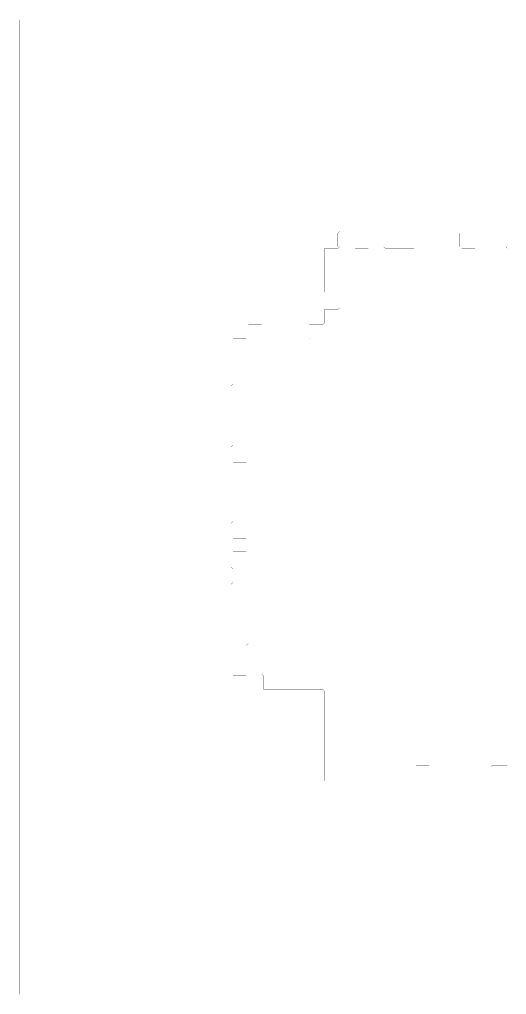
# Model space of a CAD drawing. Header units: metres. Extents: x 0 to 4990, y -4990 to 0.
# Drawn here: x 0 to 2495, y -4990 to 0 of the extents above; entities that cross this region are included whole.
import ezdxf

# ---------------------------------------------------------------- set-up
doc = ezdxf.new("R2010")
doc.units = ezdxf.units.M
doc.layers.add('conductor', color=1, linetype='Continuous')
doc.layers.add('substrate', color=5, linetype='Continuous')

msp = doc.modelspace()

# ---------------------------------------------------------------- linework, layer by layer
at = {"layer": 'conductor', "const_width": 0.5}
msp.add_lwpolyline([(2500, -1171.875), (2490.234375, -1162.109375), (2490.234375, -1152.34375), (2490.234375, -1142.578125), (2490.234375, -1132.8125), (2490.234375, -1123.046875), (2490.234375, -1113.28125), (2490.234375, -1103.515625), (2490.234375, -1093.75), (2480.46875, -1093.75), (2470.703125, -1093.75), (2460.9375, -1093.75), (2451.171875, -1093.75), (2441.40625, -1093.75), (2431.640625, -1093.75), (2421.875, -1093.75), (2412.109375, -1093.75), (2402.34375, -1093.75), (2392.578125, -1093.75), (2382.8125, -1093.75), (2373.046875, -1093.75), (2363.28125, -1093.75), (2353.515625, -1093.75), (2343.75, -1093.75), (2343.75, -1103.515625), (2343.75, -1113.28125), (2343.75, -1123.046875), (2343.75, -1132.8125), (2343.75, -1142.578125), (2343.75, -1152.34375), (2343.75, -1162.109375), (2333.984375, -1171.875), (2324.21875, -1171.875), (2314.453125, -1171.875), (2304.6875, -1171.875), (2294.921875, -1171.875), (2285.15625, -1171.875), (2275.390625, -1171.875), (2265.625, -1171.875), (2255.859375, -1162.109375), (2255.859375, -1152.34375), (2255.859375, -1142.578125), (2255.859375, -1132.8125), (2255.859375, -1123.046875), (2255.859375, -1113.28125), (2255.859375, -1103.515625), (2255.859375, -1093.75), (2246.09375, -1093.75), (2236.328125, -1093.75), (2226.5625, -1093.75), (2216.796875, -1093.75), (2207.03125, -1093.75), (2197.265625, -1093.75), (2187.5, -1093.75), (2177.734375, -1093.75), (2167.96875, -1093.75), (2158.203125, -1093.75), (2148.4375, -1093.75), (2138.671875, -1093.75), (2128.90625, -1093.75), (2119.140625, -1093.75), (2109.375, -1093.75), (2099.609375, -1093.75), (2089.84375, -1093.75), (2080.078125, -1093.75), (2070.3125, -1093.75), (2060.546875, -1093.75), (2050.78125, -1093.75), (2041.015625, -1093.75), (2031.25, -1093.75), (2031.25, -1103.515625), (2031.25, -1113.28125), (2031.25, -1123.046875), (2031.25, -1132.8125), (2031.25, -1142.578125), (2031.25, -1152.34375), (2031.25, -1162.109375), (2021.484375, -1171.875), (2011.71875, -1171.875), (2001.953125, -1171.875), (1992.1875, -1171.875), (1982.421875, -1171.875), (1972.65625, -1171.875), (1962.890625, -1171.875), (1953.125, -1171.875), (1943.359375, -1171.875), (1933.59375, -1171.875), (1923.828125, -1171.875), (1914.0625, -1171.875), (1904.296875, -1171.875), (1894.53125, -1171.875), (1884.765625, -1171.875), (1875, -1171.875), (1865.234375, -1162.109375), (1865.234375, -1152.34375), (1865.234375, -1142.578125), (1865.234375, -1132.8125), (1865.234375, -1123.046875), (1865.234375, -1113.28125), (1865.234375, -1103.515625), (1865.234375, -1093.75), (1855.46875, -1093.75), (1845.703125, -1093.75), (1835.9375, -1093.75), (1826.171875, -1093.75), (1816.40625, -1093.75), (1806.640625, -1093.75), (1796.875, -1093.75), (1796.875, -1103.515625), (1796.875, -1113.28125), (1796.875, -1123.046875), (1796.875, -1132.8125), (1796.875, -1142.578125), (1796.875, -1152.34375), (1796.875, -1162.109375), (1787.109375, -1171.875), (1777.34375, -1171.875), (1767.578125, -1171.875), (1757.8125, -1171.875), (1748.046875, -1171.875), (1738.28125, -1171.875), (1728.515625, -1171.875), (1718.75, -1171.875), (1708.984375, -1162.109375), (1708.984375, -1152.34375), (1708.984375, -1142.578125), (1708.984375, -1132.8125), (1708.984375, -1123.046875), (1708.984375, -1113.28125), (1708.984375, -1103.515625), (1708.984375, -1093.75), (1699.21875, -1093.75), (1689.453125, -1093.75), (1679.6875, -1093.75), (1669.921875, -1093.75), (1660.15625, -1093.75), (1650.390625, -1093.75), (1640.625, -1093.75), (1640.625, -1103.515625), (1640.625, -1113.28125), (1640.625, -1123.046875), (1640.625, -1132.8125), (1640.625, -1142.578125), (1640.625, -1152.34375), (1640.625, -1162.109375), (1630.859375, -1171.875), (1621.09375, -1171.875), (1611.328125, -1171.875), (1601.5625, -1171.875), (1591.796875, -1171.875), (1582.03125, -1171.875), (1572.265625, -1171.875), (1562.5, -1171.875), (1562.5, -1181.640625), (1562.5, -1191.40625), (1562.5, -1201.171875), (1562.5, -1210.9375), (1562.5, -1220.703125), (1562.5, -1230.46875), (1562.5, -1240.234375), (1562.5, -1250), (1562.5, -1259.765625), (1562.5, -1269.53125), (1562.5, -1279.296875), (1562.5, -1289.0625), (1562.5, -1298.828125), (1562.5, -1308.59375), (1562.5, -1318.359375), (1562.5, -1328.125), (1562.5, -1337.890625), (1562.5, -1347.65625), (1562.5, -1357.421875), (1562.5, -1367.1875), (1562.5, -1376.953125), (1562.5, -1386.71875), (1562.5, -1396.484375), (1572.265625, -1396.484375), (1582.03125, -1396.484375), (1591.796875, -1396.484375), (1601.5625, -1396.484375), (1611.328125, -1396.484375), (1621.09375, -1396.484375), (1630.859375, -1396.484375), (1640.625, -1406.25), (1640.625, -1416.015625), (1640.625, -1425.78125), (1640.625, -1435.546875), (1640.625, -1445.3125), (1640.625, -1455.078125), (1640.625, -1464.84375), (1640.625, -1474.609375), (1630.859375, -1484.375), (1621.09375, -1484.375), (1611.328125, -1484.375), (1601.5625, -1484.375), (1591.796875, -1484.375), (1582.03125, -1484.375), (1572.265625, -1484.375), (1562.5, -1484.375), (1562.5, -1494.140625), (1562.5, -1503.90625), (1562.5, -1513.671875), (1562.5, -1523.4375), (1562.5, -1533.203125), (1562.5, -1542.96875), (1562.5, -1552.734375), (1552.734375, -1562.5), (1542.96875, -1562.5), (1533.203125, -1562.5), (1523.4375, -1562.5), (1513.671875, -1562.5), (1503.90625, -1562.5), (1494.140625, -1562.5), (1484.375, -1562.5), (1484.375, -1572.265625), (1484.375, -1582.03125), (1484.375, -1591.796875), (1484.375, -1601.5625), (1484.375, -1611.328125), (1484.375, -1621.09375), (1484.375, -1630.859375), (1474.609375, -1640.625), (1464.84375, -1640.625), (1455.078125, -1640.625), (1445.3125, -1640.625), (1435.546875, -1640.625), (1425.78125, -1640.625), (1416.015625, -1640.625), (1406.25, -1640.625), (1396.484375, -1640.625), (1386.71875, -1640.625), (1376.953125, -1640.625), (1367.1875, -1640.625), (1357.421875, -1640.625), (1347.65625, -1640.625), (1337.890625, -1640.625), (1328.125, -1640.625), (1318.359375, -1640.625), (1308.59375, -1640.625), (1298.828125, -1640.625), (1289.0625, -1640.625), (1279.296875, -1640.625), (1269.53125, -1640.625), (1259.765625, -1640.625), (1250, -1640.625), (1240.234375, -1630.859375), (1240.234375, -1621.09375), (1240.234375, -1611.328125), (1240.234375, -1601.5625), (1240.234375, -1591.796875), (1240.234375, -1582.03125), (1240.234375, -1572.265625), (1240.234375, -1562.5), (1230.46875, -1562.5), (1220.703125, -1562.5), (1210.9375, -1562.5), (1201.171875, -1562.5), (1191.40625, -1562.5), (1181.640625, -1562.5), (1171.875, -1562.5), (1171.875, -1572.265625), (1171.875, -1582.03125), (1171.875, -1591.796875), (1171.875, -1601.5625), (1171.875, -1611.328125), (1171.875, -1621.09375), (1171.875, -1630.859375), (1162.109375, -1640.625), (1152.34375, -1640.625), (1142.578125, -1640.625), (1132.8125, -1640.625), (1123.046875, -1640.625), (1113.28125, -1640.625), (1103.515625, -1640.625), (1093.75, -1640.625), (1093.75, -1650.390625), (1093.75, -1660.15625), (1093.75, -1669.921875), (1093.75, -1679.6875), (1093.75, -1689.453125), (1093.75, -1699.21875), (1093.75, -1708.984375), (1103.515625, -1708.984375), (1113.28125, -1708.984375), (1123.046875, -1708.984375), (1132.8125, -1708.984375), (1142.578125, -1708.984375), (1152.34375, -1708.984375), (1162.109375, -1708.984375), (1171.875, -1718.75), (1171.875, -1728.515625), (1171.875, -1738.28125), (1171.875, -1748.046875), (1171.875, -1757.8125), (1171.875, -1767.578125), (1171.875, -1777.34375), (1171.875, -1787.109375), (1171.875, -1796.875), (1171.875, -1806.640625), (1171.875, -1816.40625), (1171.875, -1826.171875), (1171.875, -1835.9375), (1171.875, -1845.703125), (1171.875, -1855.46875), (1171.875, -1865.234375), (1171.875, -1875), (1171.875, -1884.765625), (1171.875, -1894.53125), (1171.875, -1904.296875), (1171.875, -1914.0625), (1171.875, -1923.828125), (1171.875, -1933.59375), (1171.875, -1943.359375), (1171.875, -1953.125), (1171.875, -1962.890625), (1171.875, -1972.65625), (1171.875, -1982.421875), (1171.875, -1992.1875), (1171.875, -2001.953125), (1171.875, -2011.71875), (1171.875, -2021.484375), (1171.875, -2031.25), (1171.875, -2041.015625), (1171.875, -2050.78125), (1171.875, -2060.546875), (1171.875, -2070.3125), (1171.875, -2080.078125), (1171.875, -2089.84375), (1171.875, -2099.609375), (1171.875, -2109.375), (1171.875, -2119.140625), (1171.875, -2128.90625), (1171.875, -2138.671875), (1171.875, -2148.4375), (1171.875, -2158.203125), (1171.875, -2167.96875), (1171.875, -2177.734375), (1171.875, -2187.5), (1171.875, -2197.265625), (1171.875, -2207.03125), (1171.875, -2216.796875), (1171.875, -2226.5625), (1171.875, -2236.328125), (1171.875, -2246.09375), (1171.875, -2255.859375), (1171.875, -2265.625), (1171.875, -2275.390625), (1171.875, -2285.15625), (1171.875, -2294.921875), (1171.875, -2304.6875), (1171.875, -2314.453125), (1171.875, -2324.21875), (1171.875, -2333.984375), (1171.875, -2343.75), (1171.875, -2353.515625), (1171.875, -2363.28125), (1171.875, -2373.046875), (1171.875, -2382.8125), (1171.875, -2392.578125), (1171.875, -2402.34375), (1171.875, -2412.109375), (1171.875, -2421.875), (1171.875, -2431.640625), (1171.875, -2441.40625), (1171.875, -2451.171875), (1171.875, -2460.9375), (1171.875, -2470.703125), (1171.875, -2480.46875), (1171.875, -2490.234375), (1171.875, -2500), (1171.875, -2509.765625), (1171.875, -2519.53125), (1171.875, -2529.296875), (1171.875, -2539.0625), (1171.875, -2548.828125), (1171.875, -2558.59375), (1171.875, -2568.359375), (1171.875, -2578.125), (1171.875, -2587.890625), (1171.875, -2597.65625), (1171.875, -2607.421875), (1171.875, -2617.1875), (1171.875, -2626.953125), (1171.875, -2636.71875), (1171.875, -2646.484375), (1171.875, -2656.25), (1171.875, -2666.015625), (1171.875, -2675.78125), (1171.875, -2685.546875), (1171.875, -2695.3125), (1171.875, -2705.078125), (1171.875, -2714.84375), (1171.875, -2724.609375), (1162.109375, -2734.375), (1152.34375, -2734.375), (1142.578125, -2734.375), (1132.8125, -2734.375), (1123.046875, -2734.375), (1113.28125, -2734.375), (1103.515625, -2734.375), (1093.75, -2734.375), (1093.75, -2744.140625), (1093.75, -2753.90625), (1093.75, -2763.671875), (1093.75, -2773.4375), (1093.75, -2783.203125), (1093.75, -2792.96875), (1093.75, -2802.734375), (1103.515625, -2802.734375), (1113.28125, -2802.734375), (1123.046875, -2802.734375), (1132.8125, -2802.734375), (1142.578125, -2802.734375), (1152.34375, -2802.734375), (1162.109375, -2802.734375), (1171.875, -2812.5), (1171.875, -2822.265625), (1171.875, -2832.03125), (1171.875, -2841.796875), (1171.875, -2851.5625), (1171.875, -2861.328125), (1171.875, -2871.09375), (1171.875, -2880.859375), (1171.875, -2890.625), (1171.875, -2900.390625), (1171.875, -2910.15625), (1171.875, -2919.921875), (1171.875, -2929.6875), (1171.875, -2939.453125), (1171.875, -2949.21875), (1171.875, -2958.984375), (1171.875, -2968.75), (1171.875, -2978.515625), (1171.875, -2988.28125), (1171.875, -2998.046875), (1171.875, -3007.8125), (1171.875, -3017.578125), (1171.875, -3027.34375), (1171.875, -3037.109375), (1171.875, -3046.875), (1171.875, -3056.640625), (1171.875, -3066.40625), (1171.875, -3076.171875), (1171.875, -3085.9375), (1171.875, -3095.703125), (1171.875, -3105.46875), (1171.875, -3115.234375), (1171.875, -3125), (1171.875, -3134.765625), (1171.875, -3144.53125), (1171.875, -3154.296875), (1171.875, -3164.0625), (1171.875, -3173.828125), (1171.875, -3183.59375), (1171.875, -3193.359375), (1162.109375, -3203.125), (1152.34375, -3203.125), (1142.578125, -3203.125), (1132.8125, -3203.125), (1123.046875, -3203.125), (1113.28125, -3203.125), (1103.515625, -3203.125), (1093.75, -3203.125), (1093.75, -3212.890625), (1093.75, -3222.65625), (1093.75, -3232.421875), (1093.75, -3242.1875), (1093.75, -3251.953125), (1093.75, -3261.71875), (1093.75, -3271.484375), (1093.75, -3281.25), (1093.75, -3291.015625), (1093.75, -3300.78125), (1093.75, -3310.546875), (1093.75, -3320.3125), (1093.75, -3330.078125), (1093.75, -3339.84375), (1093.75, -3349.609375), (1103.515625, -3349.609375), (1113.28125, -3349.609375), (1123.046875, -3349.609375), (1132.8125, -3349.609375), (1142.578125, -3349.609375), (1152.34375, -3349.609375), (1162.109375, -3349.609375), (1171.875, -3349.609375), (1181.640625, -3349.609375), (1191.40625, -3349.609375), (1201.171875, -3349.609375), (1210.9375, -3349.609375), (1220.703125, -3349.609375), (1230.46875, -3349.609375), (1240.234375, -3349.609375), (1250, -3359.375), (1250, -3369.140625), (1250, -3378.90625), (1250, -3388.671875), (1250, -3398.4375), (1250, -3408.203125), (1250, -3417.96875), (1250, -3427.734375), (1259.765625, -3427.734375), (1269.53125, -3427.734375), (1279.296875, -3427.734375), (1289.0625, -3427.734375), (1298.828125, -3427.734375), (1308.59375, -3427.734375), (1318.359375, -3427.734375), (1328.125, -3427.734375), (1337.890625, -3427.734375), (1347.65625, -3427.734375), (1357.421875, -3427.734375), (1367.1875, -3427.734375), (1376.953125, -3427.734375), (1386.71875, -3427.734375), (1396.484375, -3427.734375), (1406.25, -3427.734375), (1416.015625, -3427.734375), (1425.78125, -3427.734375), (1435.546875, -3427.734375), (1445.3125, -3427.734375), (1455.078125, -3427.734375), (1464.84375, -3427.734375), (1474.609375, -3427.734375), (1484.375, -3427.734375), (1494.140625, -3427.734375), (1503.90625, -3427.734375), (1513.671875, -3427.734375), (1523.4375, -3427.734375), (1533.203125, -3427.734375), (1542.96875, -3427.734375), (1552.734375, -3427.734375), (1562.5, -3437.5), (1562.5, -3447.265625), (1562.5, -3457.03125), (1562.5, -3466.796875), (1562.5, -3476.5625), (1562.5, -3486.328125), (1562.5, -3496.09375), (1562.5, -3505.859375), (1562.5, -3515.625), (1562.5, -3525.390625), (1562.5, -3535.15625), (1562.5, -3544.921875), (1562.5, -3554.6875), (1562.5, -3564.453125), (1562.5, -3574.21875), (1562.5, -3583.984375), (1562.5, -3593.75), (1562.5, -3603.515625), (1562.5, -3613.28125), (1562.5, -3623.046875), (1562.5, -3632.8125), (1562.5, -3642.578125), (1562.5, -3652.34375), (1562.5, -3662.109375), (1562.5, -3671.875), (1562.5, -3681.640625), (1562.5, -3691.40625), (1562.5, -3701.171875), (1562.5, -3710.9375), (1562.5, -3720.703125), (1562.5, -3730.46875), (1562.5, -3740.234375), (1562.5, -3750), (1562.5, -3759.765625), (1562.5, -3769.53125), (1562.5, -3779.296875), (1562.5, -3789.0625), (1562.5, -3798.828125), (1562.5, -3808.59375), (1562.5, -3818.359375), (1562.5, -3828.125), (1562.5, -3837.890625), (1562.5, -3847.65625), (1562.5, -3857.421875), (1562.5, -3867.1875), (1562.5, -3876.953125), (1562.5, -3886.71875), (1562.5, -3896.484375), (1572.265625, -3896.484375), (1582.03125, -3896.484375), (1591.796875, -3896.484375), (1601.5625, -3896.484375), (1611.328125, -3896.484375), (1621.09375, -3896.484375), (1630.859375, -3896.484375), (1640.625, -3896.484375), (1650.390625, -3896.484375), (1660.15625, -3896.484375), (1669.921875, -3896.484375), (1679.6875, -3896.484375), (1689.453125, -3896.484375), (1699.21875, -3896.484375), (1708.984375, -3896.484375), (1718.75, -3896.484375), (1728.515625, -3896.484375), (1738.28125, -3896.484375), (1748.046875, -3896.484375), (1757.8125, -3896.484375), (1767.578125, -3896.484375), (1777.34375, -3896.484375), (1787.109375, -3896.484375), (1796.875, -3896.484375), (1806.640625, -3896.484375), (1816.40625, -3896.484375), (1826.171875, -3896.484375), (1835.9375, -3896.484375), (1845.703125, -3896.484375), (1855.46875, -3896.484375), (1865.234375, -3896.484375), (1875, -3896.484375), (1884.765625, -3896.484375), (1894.53125, -3896.484375), (1904.296875, -3896.484375), (1914.0625, -3896.484375), (1923.828125, -3896.484375), (1933.59375, -3896.484375), (1943.359375, -3896.484375), (1953.125, -3896.484375), (1962.890625, -3896.484375), (1972.65625, -3896.484375), (1982.421875, -3896.484375), (1992.1875, -3896.484375), (2001.953125, -3896.484375), (2011.71875, -3896.484375), (2021.484375, -3896.484375), (2021.484375, -3886.71875), (2021.484375, -3876.953125), (2021.484375, -3867.1875), (2021.484375, -3857.421875), (2021.484375, -3847.65625), (2021.484375, -3837.890625), (2021.484375, -3828.125), (2031.25, -3818.359375), (2041.015625, -3818.359375), (2050.78125, -3818.359375), (2060.546875, -3818.359375), (2070.3125, -3818.359375), (2080.078125, -3818.359375), (2089.84375, -3818.359375), (2099.609375, -3818.359375), (2109.375, -3828.125), (2109.375, -3837.890625), (2109.375, -3847.65625), (2109.375, -3857.421875), (2109.375, -3867.1875), (2109.375, -3876.953125), (2109.375, -3886.71875), (2109.375, -3896.484375), (2119.140625, -3896.484375), (2128.90625, -3896.484375), (2138.671875, -3896.484375), (2148.4375, -3896.484375), (2158.203125, -3896.484375), (2167.96875, -3896.484375), (2177.734375, -3896.484375), (2187.5, -3896.484375), (2197.265625, -3896.484375), (2207.03125, -3896.484375), (2216.796875, -3896.484375), (2226.5625, -3896.484375), (2236.328125, -3896.484375), (2246.09375, -3896.484375), (2255.859375, -3896.484375), (2265.625, -3896.484375), (2275.390625, -3896.484375), (2285.15625, -3896.484375), (2294.921875, -3896.484375), (2304.6875, -3896.484375), (2314.453125, -3896.484375), (2324.21875, -3896.484375), (2333.984375, -3896.484375), (2343.75, -3896.484375), (2353.515625, -3896.484375), (2363.28125, -3896.484375), (2373.046875, -3896.484375), (2382.8125, -3896.484375), (2392.578125, -3896.484375), (2402.34375, -3896.484375), (2412.109375, -3896.484375), (2412.109375, -3886.71875), (2412.109375, -3876.953125), (2412.109375, -3867.1875), (2412.109375, -3857.421875), (2412.109375, -3847.65625), (2412.109375, -3837.890625), (2412.109375, -3828.125), (2421.875, -3818.359375), (2431.640625, -3818.359375), (2441.40625, -3818.359375), (2451.171875, -3818.359375), (2460.9375, -3818.359375), (2470.703125, -3818.359375), (2480.46875, -3818.359375), (2490.234375, -3818.359375), (2500, -3818.359375)], dxfattribs=at)
at = {"layer": 'substrate', "const_width": 0.5}
for points in [[(2500, 0), (2490.234375, 0), (2480.46875, 0), (2470.703125, 0), (2460.9375, 0), (2451.171875, 0), (2441.40625, 0), (2431.640625, 0), (2421.875, 0), (2412.109375, 0), (2402.34375, 0), (2392.578125, 0), (2382.8125, 0), (2373.046875, 0), (2363.28125, 0), (2353.515625, 0), (2343.75, 0), (2333.984375, 0), (2324.21875, 0), (2314.453125, 0), (2304.6875, 0), (2294.921875, 0), (2285.15625, 0), (2275.390625, 0), (2265.625, 0), (2255.859375, 0), (2246.09375, 0), (2236.328125, 0), (2226.5625, 0), (2216.796875, 0), (2207.03125, 0), (2197.265625, 0), (2187.5, 0), (2177.734375, 0), (2167.96875, 0), (2158.203125, 0), (2148.4375, 0), (2138.671875, 0), (2128.90625, 0), (2119.140625, 0), (2109.375, 0), (2099.609375, 0), (2089.84375, 0), (2080.078125, 0), (2070.3125, 0), (2060.546875, 0), (2050.78125, 0), (2041.015625, 0), (2031.25, 0), (2021.484375, 0), (2011.71875, 0), (2001.953125, 0), (1992.1875, 0), (1982.421875, 0), (1972.65625, 0), (1962.890625, 0), (1953.125, 0), (1943.359375, 0), (1933.59375, 0), (1923.828125, 0), (1914.0625, 0), (1904.296875, 0), (1894.53125, 0), (1884.765625, 0), (1875, 0), (1865.234375, 0), (1855.46875, 0), (1845.703125, 0), (1835.9375, 0), (1826.171875, 0), (1816.40625, 0), (1806.640625, 0), (1796.875, 0), (1787.109375, 0), (1777.34375, 0), (1767.578125, 0), (1757.8125, 0), (1748.046875, 0), (1738.28125, 0), (1728.515625, 0), (1718.75, 0), (1708.984375, 0), (1699.21875, 0), (1689.453125, 0), (1679.6875, 0), (1669.921875, 0), (1660.15625, 0), (1650.390625, 0), (1640.625, 0), (1630.859375, 0), (1621.09375, 0), (1611.328125, 0), (1601.5625, 0), (1591.796875, 0), (1582.03125, 0), (1572.265625, 0), (1562.5, 0), (1552.734375, 0), (1542.96875, 0), (1533.203125, 0), (1523.4375, 0), (1513.671875, 0), (1503.90625, 0), (1494.140625, 0), (1484.375, 0), (1474.609375, 0), (1464.84375, 0), (1455.078125, 0), (1445.3125, 0), (1435.546875, 0), (1425.78125, 0), (1416.015625, 0), (1406.25, 0), (1396.484375, 0), (1386.71875, 0), (1376.953125, 0), (1367.1875, 0), (1357.421875, 0), (1347.65625, 0), (1337.890625, 0), (1328.125, 0), (1318.359375, 0), (1308.59375, 0), (1298.828125, 0), (1289.0625, 0), (1279.296875, 0), (1269.53125, 0), (1259.765625, 0), (1250, 0), (1240.234375, 0), (1230.46875, 0), (1220.703125, 0), (1210.9375, 0), (1201.171875, 0), (1191.40625, 0), (1181.640625, 0), (1171.875, 0), (1162.109375, 0), (1152.34375, 0), (1142.578125, 0), (1132.8125, 0), (1123.046875, 0), (1113.28125, 0), (1103.515625, 0), (1093.75, 0), (1083.984375, 0), (1074.21875, 0), (1064.453125, 0), (1054.6875, 0), (1044.921875, 0), (1035.15625, 0), (1025.390625, 0), (1015.625, 0), (1005.859375, 0), (996.09375, 0), (986.328125, 0), (976.5625, 0), (966.796875, 0), (957.03125, 0), (947.265625, 0), (937.5, 0), (927.734375, 0), (917.96875, 0), (908.203125, 0), (898.4375, 0), (888.671875, 0), (878.90625, 0), (869.140625, 0), (859.375, 0), (849.609375, 0), (839.84375, 0), (830.078125, 0), (820.3125, 0), (810.546875, 0), (800.78125, 0), (791.015625, 0), (781.25, 0), (771.484375, 0), (761.71875, 0), (751.953125, 0), (742.1875, 0), (732.421875, 0), (722.65625, 0), (712.890625, 0), (703.125, 0), (693.359375, 0), (683.59375, 0), (673.828125, 0), (664.0625, 0), (654.296875, 0), (644.53125, 0), (634.765625, 0), (625, 0), (615.234375, 0), (605.46875, 0), (595.703125, 0), (585.9375, 0), (576.171875, 0), (566.40625, 0), (556.640625, 0), (546.875, 0), (537.109375, 0), (527.34375, 0), (517.578125, 0), (507.8125, 0), (498.046875, 0), (488.28125, 0), (478.515625, 0), (468.75, 0), (458.984375, 0), (449.21875, 0), (439.453125, 0), (429.6875, 0), (419.921875, 0), (410.15625, 0), (400.390625, 0), (390.625, 0), (380.859375, 0), (371.09375, 0), (361.328125, 0), (351.5625, 0), (341.796875, 0), (332.03125, 0), (322.265625, 0), (312.5, 0), (302.734375, 0), (292.96875, 0), (283.203125, 0), (273.4375, 0), (263.671875, 0), (253.90625, 0), (244.140625, 0), (234.375, 0), (224.609375, 0), (214.84375, 0), (205.078125, 0), (195.3125, 0), (185.546875, 0), (175.78125, 0), (166.015625, 0), (156.25, 0), (146.484375, 0), (136.71875, 0), (126.953125, 0), (117.1875, 0), (107.421875, 0), (97.65625, 0), (87.890625, 0), (78.125, 0), (68.359375, 0), (58.59375, 0), (48.828125, 0), (39.0625, 0), (29.296875, 0), (19.53125, 0), (9.765625, 0), (0, 0), (0, -9.765625), (0, -19.53125), (0, -29.296875), (0, -39.0625), (0, -48.828125), (0, -58.59375), (0, -68.359375), (0, -78.125), (0, -87.890625), (0, -97.65625), (0, -107.421875), (0, -117.1875), (0, -126.953125), (0, -136.71875), (0, -146.484375), (0, -156.25), (0, -166.015625), (0, -175.78125), (0, -185.546875), (0, -195.3125), (0, -205.078125), (0, -214.84375), (0, -224.609375), (0, -234.375), (0, -244.140625), (0, -253.90625), (0, -263.671875), (0, -273.4375), (0, -283.203125), (0, -292.96875), (0, -302.734375), (0, -312.5), (0, -322.265625), (0, -332.03125), (0, -341.796875), (0, -351.5625), (0, -361.328125), (0, -371.09375), (0, -380.859375), (0, -390.625), (0, -400.390625), (0, -410.15625), (0, -419.921875), (0, -429.6875), (0, -439.453125), (0, -449.21875), (0, -458.984375), (0, -468.75), (0, -478.515625), (0, -488.28125), (0, -498.046875), (0, -507.8125), (0, -517.578125), (0, -527.34375), (0, -537.109375), (0, -546.875), (0, -556.640625), (0, -566.40625), (0, -576.171875), (0, -585.9375), (0, -595.703125), (0, -605.46875), (0, -615.234375), (0, -625), (0, -634.765625), (0, -644.53125), (0, -654.296875), (0, -664.0625), (0, -673.828125), (0, -683.59375), (0, -693.359375), (0, -703.125), (0, -712.890625), (0, -722.65625), (0, -732.421875), (0, -742.1875), (0, -751.953125), (0, -761.71875), (0, -771.484375), (0, -781.25), (0, -791.015625), (0, -800.78125), (0, -810.546875), (0, -820.3125), (0, -830.078125), (0, -839.84375), (0, -849.609375), (0, -859.375), (0, -869.140625), (0, -878.90625), (0, -888.671875), (0, -898.4375), (0, -908.203125), (0, -917.96875), (0, -927.734375), (0, -937.5), (0, -947.265625), (0, -957.03125), (0, -966.796875), (0, -976.5625), (0, -986.328125), (0, -996.09375), (0, -1005.859375), (0, -1015.625), (0, -1025.390625), (0, -1035.15625), (0, -1044.921875), (0, -1054.6875), (0, -1064.453125), (0, -1074.21875), (0, -1083.984375), (0, -1093.75), (0, -1103.515625), (0, -1113.28125), (0, -1123.046875), (0, -1132.8125), (0, -1142.578125), (0, -1152.34375), (0, -1162.109375), (0, -1171.875), (0, -1181.640625), (0, -1191.40625), (0, -1201.171875), (0, -1210.9375), (0, -1220.703125), (0, -1230.46875), (0, -1240.234375), (0, -1250), (0, -1259.765625), (0, -1269.53125), (0, -1279.296875), (0, -1289.0625), (0, -1298.828125), (0, -1308.59375), (0, -1318.359375), (0, -1328.125), (0, -1337.890625), (0, -1347.65625), (0, -1357.421875), (0, -1367.1875), (0, -1376.953125), (0, -1386.71875), (0, -1396.484375), (0, -1406.25), (0, -1416.015625), (0, -1425.78125), (0, -1435.546875), (0, -1445.3125), (0, -1455.078125), (0, -1464.84375), (0, -1474.609375), (0, -1484.375), (0, -1494.140625), (0, -1503.90625), (0, -1513.671875), (0, -1523.4375), (0, -1533.203125), (0, -1542.96875), (0, -1552.734375), (0, -1562.5), (0, -1572.265625), (0, -1582.03125), (0, -1591.796875), (0, -1601.5625), (0, -1611.328125), (0, -1621.09375), (0, -1630.859375), (0, -1640.625), (0, -1650.390625), (0, -1660.15625), (0, -1669.921875), (0, -1679.6875), (0, -1689.453125), (0, -1699.21875), (0, -1708.984375), (0, -1718.75), (0, -1728.515625), (0, -1738.28125), (0, -1748.046875), (0, -1757.8125), (0, -1767.578125), (0, -1777.34375), (0, -1787.109375), (0, -1796.875), (0, -1806.640625), (0, -1816.40625), (0, -1826.171875), (0, -1835.9375), (0, -1845.703125), (0, -1855.46875), (0, -1865.234375), (0, -1875), (0, -1884.765625), (0, -1894.53125), (0, -1904.296875), (0, -1914.0625), (0, -1923.828125), (0, -1933.59375), (0, -1943.359375), (0, -1953.125), (0, -1962.890625), (0, -1972.65625), (0, -1982.421875), (0, -1992.1875), (0, -2001.953125), (0, -2011.71875), (0, -2021.484375), (0, -2031.25), (0, -2041.015625), (0, -2050.78125), (0, -2060.546875), (0, -2070.3125), (0, -2080.078125), (0, -2089.84375), (0, -2099.609375), (0, -2109.375), (0, -2119.140625), (0, -2128.90625), (0, -2138.671875), (0, -2148.4375), (0, -2158.203125), (0, -2167.96875), (0, -2177.734375), (0, -2187.5), (0, -2197.265625), (0, -2207.03125), (0, -2216.796875), (0, -2226.5625), (0, -2236.328125), (0, -2246.09375), (0, -2255.859375), (0, -2265.625), (0, -2275.390625), (0, -2285.15625), (0, -2294.921875), (0, -2304.6875), (0, -2314.453125), (0, -2324.21875), (0, -2333.984375), (0, -2343.75), (0, -2353.515625), (0, -2363.28125), (0, -2373.046875), (0, -2382.8125), (0, -2392.578125), (0, -2402.34375), (0, -2412.109375), (0, -2421.875), (0, -2431.640625), (0, -2441.40625), (0, -2451.171875), (0, -2460.9375), (0, -2470.703125), (0, -2480.46875), (0, -2490.234375), (0, -2500), (0, -2509.765625), (0, -2519.53125), (0, -2529.296875), (0, -2539.0625), (0, -2548.828125), (0, -2558.59375), (0, -2568.359375), (0, -2578.125), (0, -2587.890625), (0, -2597.65625), (0, -2607.421875), (0, -2617.1875), (0, -2626.953125), (0, -2636.71875), (0, -2646.484375), (0, -2656.25), (0, -2666.015625), (0, -2675.78125), (0, -2685.546875), (0, -2695.3125), (0, -2705.078125), (0, -2714.84375), (0, -2724.609375), (0, -2734.375), (0, -2744.140625), (0, -2753.90625), (0, -2763.671875), (0, -2773.4375), (0, -2783.203125), (0, -2792.96875), (0, -2802.734375), (0, -2812.5), (0, -2822.265625), (0, -2832.03125), (0, -2841.796875), (0, -2851.5625), (0, -2861.328125), (0, -2871.09375), (0, -2880.859375), (0, -2890.625), (0, -2900.390625), (0, -2910.15625), (0, -2919.921875), (0, -2929.6875), (0, -2939.453125), (0, -2949.21875), (0, -2958.984375), (0, -2968.75), (0, -2978.515625), (0, -2988.28125), (0, -2998.046875), (0, -3007.8125), (0, -3017.578125), (0, -3027.34375), (0, -3037.109375), (0, -3046.875), (0, -3056.640625), (0, -3066.40625), (0, -3076.171875), (0, -3085.9375), (0, -3095.703125), (0, -3105.46875), (0, -3115.234375), (0, -3125), (0, -3134.765625), (0, -3144.53125), (0, -3154.296875), (0, -3164.0625), (0, -3173.828125), (0, -3183.59375), (0, -3193.359375), (0, -3203.125), (0, -3212.890625), (0, -3222.65625), (0, -3232.421875), (0, -3242.1875), (0, -3251.953125), (0, -3261.71875), (0, -3271.484375), (0, -3281.25), (0, -3291.015625), (0, -3300.78125), (0, -3310.546875), (0, -3320.3125), (0, -3330.078125), (0, -3339.84375), (0, -3349.609375), (0, -3359.375), (0, -3369.140625), (0, -3378.90625), (0, -3388.671875), (0, -3398.4375), (0, -3408.203125), (0, -3417.96875), (0, -3427.734375), (0, -3437.5), (0, -3447.265625), (0, -3457.03125), (0, -3466.796875), (0, -3476.5625), (0, -3486.328125), (0, -3496.09375), (0, -3505.859375), (0, -3515.625), (0, -3525.390625), (0, -3535.15625), (0, -3544.921875), (0, -3554.6875), (0, -3564.453125), (0, -3574.21875), (0, -3583.984375), (0, -3593.75), (0, -3603.515625), (0, -3613.28125), (0, -3623.046875), (0, -3632.8125), (0, -3642.578125), (0, -3652.34375), (0, -3662.109375), (0, -3671.875), (0, -3681.640625), (0, -3691.40625), (0, -3701.171875), (0, -3710.9375), (0, -3720.703125), (0, -3730.46875), (0, -3740.234375), (0, -3750), (0, -3759.765625), (0, -3769.53125), (0, -3779.296875), (0, -3789.0625), (0, -3798.828125), (0, -3808.59375), (0, -3818.359375), (0, -3828.125), (0, -3837.890625), (0, -3847.65625), (0, -3857.421875), (0, -3867.1875), (0, -3876.953125), (0, -3886.71875), (0, -3896.484375), (0, -3906.25), (0, -3916.015625), (0, -3925.78125), (0, -3935.546875), (0, -3945.3125), (0, -3955.078125), (0, -3964.84375), (0, -3974.609375), (0, -3984.375), (0, -3994.140625), (0, -4003.90625), (0, -4013.671875), (0, -4023.4375), (0, -4033.203125), (0, -4042.96875), (0, -4052.734375), (0, -4062.5), (0, -4072.265625), (0, -4082.03125), (0, -4091.796875), (0, -4101.5625), (0, -4111.328125), (0, -4121.09375), (0, -4130.859375), (0, -4140.625), (0, -4150.390625), (0, -4160.15625), (0, -4169.921875), (0, -4179.6875), (0, -4189.453125), (0, -4199.21875), (0, -4208.984375), (0, -4218.75), (0, -4228.515625), (0, -4238.28125), (0, -4248.046875), (0, -4257.8125), (0, -4267.578125), (0, -4277.34375), (0, -4287.109375), (0, -4296.875), (0, -4306.640625), (0, -4316.40625), (0, -4326.171875), (0, -4335.9375), (0, -4345.703125), (0, -4355.46875), (0, -4365.234375), (0, -4375), (0, -4384.765625), (0, -4394.53125), (0, -4404.296875), (0, -4414.0625), (0, -4423.828125), (0, -4433.59375), (0, -4443.359375), (0, -4453.125), (0, -4462.890625), (0, -4472.65625), (0, -4482.421875), (0, -4492.1875), (0, -4501.953125), (0, -4511.71875), (0, -4521.484375), (0, -4531.25), (0, -4541.015625), (0, -4550.78125), (0, -4560.546875), (0, -4570.3125), (0, -4580.078125), (0, -4589.84375), (0, -4599.609375), (0, -4609.375), (0, -4619.140625), (0, -4628.90625), (0, -4638.671875), (0, -4648.4375), (0, -4658.203125), (0, -4667.96875), (0, -4677.734375), (0, -4687.5), (0, -4697.265625), (0, -4707.03125), (0, -4716.796875), (0, -4726.5625), (0, -4736.328125), (0, -4746.09375), (0, -4755.859375), (0, -4765.625), (0, -4775.390625), (0, -4785.15625), (0, -4794.921875), (0, -4804.6875), (0, -4814.453125), (0, -4824.21875), (0, -4833.984375), (0, -4843.75), (0, -4853.515625), (0, -4863.28125), (0, -4873.046875), (0, -4882.8125), (0, -4892.578125), (0, -4902.34375), (0, -4912.109375), (0, -4921.875), (0, -4931.640625), (0, -4941.40625), (0, -4951.171875), (0, -4960.9375), (0, -4970.703125), (0, -4980.46875), (0, -4990.234375), (9.765625, -4990.234375), (19.53125, -4990.234375), (29.296875, -4990.234375), (39.0625, -4990.234375), (48.828125, -4990.234375), (58.59375, -4990.234375), (68.359375, -4990.234375), (78.125, -4990.234375), (87.890625, -4990.234375), (97.65625, -4990.234375), (107.421875, -4990.234375), (117.1875, -4990.234375), (126.953125, -4990.234375), (136.71875, -4990.234375), (146.484375, -4990.234375), (156.25, -4990.234375), (166.015625, -4990.234375), (175.78125, -4990.234375), (185.546875, -4990.234375), (195.3125, -4990.234375), (205.078125, -4990.234375), (214.84375, -4990.234375), (224.609375, -4990.234375), (234.375, -4990.234375), (244.140625, -4990.234375), (253.90625, -4990.234375), (263.671875, -4990.234375), (273.4375, -4990.234375), (283.203125, -4990.234375), (292.96875, -4990.234375), (302.734375, -4990.234375), (312.5, -4990.234375), (322.265625, -4990.234375), (332.03125, -4990.234375), (341.796875, -4990.234375), (351.5625, -4990.234375), (361.328125, -4990.234375), (371.09375, -4990.234375), (380.859375, -4990.234375), (390.625, -4990.234375), (400.390625, -4990.234375), (410.15625, -4990.234375), (419.921875, -4990.234375), (429.6875, -4990.234375), (439.453125, -4990.234375), (449.21875, -4990.234375), (458.984375, -4990.234375), (468.75, -4990.234375), (478.515625, -4990.234375), (488.28125, -4990.234375), (498.046875, -4990.234375), (507.8125, -4990.234375), (517.578125, -4990.234375), (527.34375, -4990.234375), (537.109375, -4990.234375), (546.875, -4990.234375), (556.640625, -4990.234375), (566.40625, -4990.234375), (576.171875, -4990.234375), (585.9375, -4990.234375), (595.703125, -4990.234375), (605.46875, -4990.234375), (615.234375, -4990.234375), (625, -4990.234375), (634.765625, -4990.234375), (644.53125, -4990.234375), (654.296875, -4990.234375), (664.0625, -4990.234375), (673.828125, -4990.234375), (683.59375, -4990.234375), (693.359375, -4990.234375), (703.125, -4990.234375), (712.890625, -4990.234375), (722.65625, -4990.234375), (732.421875, -4990.234375), (742.1875, -4990.234375), (751.953125, -4990.234375), (761.71875, -4990.234375), (771.484375, -4990.234375), (781.25, -4990.234375), (791.015625, -4990.234375), (800.78125, -4990.234375), (810.546875, -4990.234375), (820.3125, -4990.234375), (830.078125, -4990.234375), (839.84375, -4990.234375), (849.609375, -4990.234375), (859.375, -4990.234375), (869.140625, -4990.234375), (878.90625, -4990.234375), (888.671875, -4990.234375), (898.4375, -4990.234375), (908.203125, -4990.234375), (917.96875, -4990.234375), (927.734375, -4990.234375), (937.5, -4990.234375), (947.265625, -4990.234375), (957.03125, -4990.234375), (966.796875, -4990.234375), (976.5625, -4990.234375), (986.328125, -4990.234375), (996.09375, -4990.234375), (1005.859375, -4990.234375), (1015.625, -4990.234375), (1025.390625, -4990.234375), (1035.15625, -4990.234375), (1044.921875, -4990.234375), (1054.6875, -4990.234375), (1064.453125, -4990.234375), (1074.21875, -4990.234375), (1083.984375, -4990.234375), (1093.75, -4990.234375), (1103.515625, -4990.234375), (1113.28125, -4990.234375), (1123.046875, -4990.234375), (1132.8125, -4990.234375), (1142.578125, -4990.234375), (1152.34375, -4990.234375), (1162.109375, -4990.234375), (1171.875, -4990.234375), (1181.640625, -4990.234375), (1191.40625, -4990.234375), (1201.171875, -4990.234375), (1210.9375, -4990.234375), (1220.703125, -4990.234375), (1230.46875, -4990.234375), (1240.234375, -4990.234375), (1250, -4990.234375), (1259.765625, -4990.234375), (1269.53125, -4990.234375), (1279.296875, -4990.234375), (1289.0625, -4990.234375), (1298.828125, -4990.234375), (1308.59375, -4990.234375), (1318.359375, -4990.234375), (1328.125, -4990.234375), (1337.890625, -4990.234375), (1347.65625, -4990.234375), (1357.421875, -4990.234375), (1367.1875, -4990.234375), (1376.953125, -4990.234375), (1386.71875, -4990.234375), (1396.484375, -4990.234375), (1406.25, -4990.234375), (1416.015625, -4990.234375), (1425.78125, -4990.234375), (1435.546875, -4990.234375), (1445.3125, -4990.234375), (1455.078125, -4990.234375), (1464.84375, -4990.234375), (1474.609375, -4990.234375), (1484.375, -4990.234375), (1494.140625, -4990.234375), (1503.90625, -4990.234375), (1513.671875, -4990.234375), (1523.4375, -4990.234375), (1533.203125, -4990.234375), (1542.96875, -4990.234375), (1552.734375, -4990.234375), (1562.5, -4990.234375), (1572.265625, -4990.234375), (1582.03125, -4990.234375), (1591.796875, -4990.234375), (1601.5625, -4990.234375), (1611.328125, -4990.234375), (1621.09375, -4990.234375), (1630.859375, -4990.234375), (1640.625, -4990.234375), (1650.390625, -4990.234375), (1660.15625, -4990.234375), (1669.921875, -4990.234375), (1679.6875, -4990.234375), (1689.453125, -4990.234375), (1699.21875, -4990.234375), (1708.984375, -4990.234375), (1718.75, -4990.234375), (1728.515625, -4990.234375), (1738.28125, -4990.234375), (1748.046875, -4990.234375), (1757.8125, -4990.234375), (1767.578125, -4990.234375), (1777.34375, -4990.234375), (1787.109375, -4990.234375), (1796.875, -4990.234375), (1806.640625, -4990.234375), (1816.40625, -4990.234375), (1826.171875, -4990.234375), (1835.9375, -4990.234375), (1845.703125, -4990.234375), (1855.46875, -4990.234375), (1865.234375, -4990.234375), (1875, -4990.234375), (1884.765625, -4990.234375), (1894.53125, -4990.234375), (1904.296875, -4990.234375), (1914.0625, -4990.234375), (1923.828125, -4990.234375), (1933.59375, -4990.234375), (1943.359375, -4990.234375), (1953.125, -4990.234375), (1962.890625, -4990.234375), (1972.65625, -4990.234375), (1982.421875, -4990.234375), (1992.1875, -4990.234375), (2001.953125, -4990.234375), (2011.71875, -4990.234375), (2021.484375, -4990.234375), (2031.25, -4990.234375), (2041.015625, -4990.234375), (2050.78125, -4990.234375), (2060.546875, -4990.234375), (2070.3125, -4990.234375), (2080.078125, -4990.234375), (2089.84375, -4990.234375), (2099.609375, -4990.234375), (2109.375, -4990.234375), (2119.140625, -4990.234375), (2128.90625, -4990.234375), (2138.671875, -4990.234375), (2148.4375, -4990.234375), (2158.203125, -4990.234375), (2167.96875, -4990.234375), (2177.734375, -4990.234375), (2187.5, -4990.234375), (2197.265625, -4990.234375), (2207.03125, -4990.234375), (2216.796875, -4990.234375), (2226.5625, -4990.234375), (2236.328125, -4990.234375), (2246.09375, -4990.234375), (2255.859375, -4990.234375), (2265.625, -4990.234375), (2275.390625, -4990.234375), (2285.15625, -4990.234375), (2294.921875, -4990.234375), (2304.6875, -4990.234375), (2314.453125, -4990.234375), (2324.21875, -4990.234375), (2333.984375, -4990.234375), (2343.75, -4990.234375), (2353.515625, -4990.234375), (2363.28125, -4990.234375), (2373.046875, -4990.234375), (2382.8125, -4990.234375), (2392.578125, -4990.234375), (2402.34375, -4990.234375), (2412.109375, -4990.234375), (2421.875, -4990.234375), (2431.640625, -4990.234375), (2441.40625, -4990.234375), (2451.171875, -4990.234375), (2460.9375, -4990.234375), (2470.703125, -4990.234375), (2480.46875, -4990.234375), (2490.234375, -4990.234375), (2500, -4990.234375)], [(2500, -3906.25), (2490.234375, -3906.25), (2480.46875, -3906.25), (2470.703125, -3906.25), (2460.9375, -3906.25), (2451.171875, -3906.25), (2441.40625, -3906.25), (2431.640625, -3906.25), (2421.875, -3906.25), (2412.109375, -3906.25), (2402.34375, -3906.25), (2392.578125, -3906.25), (2382.8125, -3906.25), (2373.046875, -3906.25), (2363.28125, -3906.25), (2353.515625, -3906.25), (2343.75, -3906.25), (2333.984375, -3906.25), (2324.21875, -3906.25), (2314.453125, -3906.25), (2304.6875, -3906.25), (2294.921875, -3906.25), (2285.15625, -3906.25), (2275.390625, -3906.25), (2265.625, -3906.25), (2255.859375, -3906.25), (2246.09375, -3906.25), (2236.328125, -3906.25), (2226.5625, -3906.25), (2216.796875, -3906.25), (2207.03125, -3906.25), (2197.265625, -3906.25), (2187.5, -3906.25), (2177.734375, -3906.25), (2167.96875, -3906.25), (2158.203125, -3906.25), (2148.4375, -3906.25), (2138.671875, -3906.25), (2128.90625, -3906.25), (2119.140625, -3906.25), (2109.375, -3906.25), (2099.609375, -3906.25), (2089.84375, -3906.25), (2080.078125, -3906.25), (2070.3125, -3906.25), (2060.546875, -3906.25), (2050.78125, -3906.25), (2041.015625, -3906.25), (2031.25, -3906.25), (2021.484375, -3906.25), (2011.71875, -3906.25), (2001.953125, -3906.25), (1992.1875, -3906.25), (1982.421875, -3906.25), (1972.65625, -3906.25), (1962.890625, -3906.25), (1953.125, -3906.25), (1943.359375, -3906.25), (1933.59375, -3906.25), (1923.828125, -3906.25), (1914.0625, -3906.25), (1904.296875, -3906.25), (1894.53125, -3906.25), (1884.765625, -3906.25), (1875, -3906.25), (1865.234375, -3906.25), (1855.46875, -3906.25), (1845.703125, -3906.25), (1835.9375, -3906.25), (1826.171875, -3906.25), (1816.40625, -3906.25), (1806.640625, -3906.25), (1796.875, -3906.25), (1787.109375, -3906.25), (1777.34375, -3906.25), (1767.578125, -3906.25), (1757.8125, -3906.25), (1748.046875, -3906.25), (1738.28125, -3906.25), (1728.515625, -3906.25), (1718.75, -3906.25), (1708.984375, -3906.25), (1699.21875, -3906.25), (1689.453125, -3906.25), (1679.6875, -3906.25), (1669.921875, -3906.25), (1660.15625, -3906.25), (1650.390625, -3906.25), (1640.625, -3906.25), (1630.859375, -3906.25), (1621.09375, -3906.25), (1611.328125, -3906.25), (1601.5625, -3906.25), (1591.796875, -3906.25), (1582.03125, -3906.25), (1572.265625, -3906.25), (1562.5, -3906.25), (1552.734375, -3896.484375), (1552.734375, -3886.71875), (1552.734375, -3876.953125), (1552.734375, -3867.1875), (1552.734375, -3857.421875), (1552.734375, -3847.65625), (1552.734375, -3837.890625), (1552.734375, -3828.125), (1542.96875, -3828.125), (1533.203125, -3828.125), (1523.4375, -3828.125), (1513.671875, -3828.125), (1503.90625, -3828.125), (1494.140625, -3828.125), (1484.375, -3828.125), (1474.609375, -3818.359375), (1474.609375, -3808.59375), (1474.609375, -3798.828125), (1474.609375, -3789.0625), (1474.609375, -3779.296875), (1474.609375, -3769.53125), (1474.609375, -3759.765625), (1474.609375, -3750), (1484.375, -3740.234375), (1494.140625, -3740.234375), (1503.90625, -3740.234375), (1513.671875, -3740.234375), (1523.4375, -3740.234375), (1533.203125, -3740.234375), (1542.96875, -3740.234375), (1552.734375, -3740.234375), (1552.734375, -3730.46875), (1552.734375, -3720.703125), (1552.734375, -3710.9375), (1552.734375, -3701.171875), (1552.734375, -3691.40625), (1552.734375, -3681.640625), (1552.734375, -3671.875), (1552.734375, -3662.109375), (1552.734375, -3652.34375), (1552.734375, -3642.578125), (1552.734375, -3632.8125), (1552.734375, -3623.046875), (1552.734375, -3613.28125), (1552.734375, -3603.515625), (1552.734375, -3593.75), (1552.734375, -3583.984375), (1552.734375, -3574.21875), (1552.734375, -3564.453125), (1552.734375, -3554.6875), (1552.734375, -3544.921875), (1552.734375, -3535.15625), (1552.734375, -3525.390625), (1552.734375, -3515.625), (1552.734375, -3505.859375), (1552.734375, -3496.09375), (1552.734375, -3486.328125), (1552.734375, -3476.5625), (1552.734375, -3466.796875), (1552.734375, -3457.03125), (1552.734375, -3447.265625), (1552.734375, -3437.5), (1542.96875, -3437.5), (1533.203125, -3437.5), (1523.4375, -3437.5), (1513.671875, -3437.5), (1503.90625, -3437.5), (1494.140625, -3437.5), (1484.375, -3437.5), (1474.609375, -3437.5), (1464.84375, -3437.5), (1455.078125, -3437.5), (1445.3125, -3437.5), (1435.546875, -3437.5), (1425.78125, -3437.5), (1416.015625, -3437.5), (1406.25, -3437.5), (1396.484375, -3437.5), (1386.71875, -3437.5), (1376.953125, -3437.5), (1367.1875, -3437.5), (1357.421875, -3437.5), (1347.65625, -3437.5), (1337.890625, -3437.5), (1328.125, -3437.5), (1318.359375, -3437.5), (1308.59375, -3437.5), (1298.828125, -3437.5), (1289.0625, -3437.5), (1279.296875, -3437.5), (1269.53125, -3437.5), (1259.765625, -3437.5), (1250, -3437.5), (1240.234375, -3437.5), (1230.46875, -3437.5), (1220.703125, -3437.5), (1210.9375, -3437.5), (1201.171875, -3437.5), (1191.40625, -3437.5), (1181.640625, -3437.5), (1171.875, -3437.5), (1162.109375, -3427.734375), (1162.109375, -3417.96875), (1162.109375, -3408.203125), (1162.109375, -3398.4375), (1162.109375, -3388.671875), (1162.109375, -3378.90625), (1162.109375, -3369.140625), (1162.109375, -3359.375), (1152.34375, -3359.375), (1142.578125, -3359.375), (1132.8125, -3359.375), (1123.046875, -3359.375), (1113.28125, -3359.375), (1103.515625, -3359.375), (1093.75, -3359.375), (1083.984375, -3349.609375), (1083.984375, -3339.84375), (1083.984375, -3330.078125), (1083.984375, -3320.3125), (1083.984375, -3310.546875), (1083.984375, -3300.78125), (1083.984375, -3291.015625), (1083.984375, -3281.25), (1083.984375, -3271.484375), (1083.984375, -3261.71875), (1083.984375, -3251.953125), (1083.984375, -3242.1875), (1083.984375, -3232.421875), (1083.984375, -3222.65625), (1083.984375, -3212.890625), (1083.984375, -3203.125), (1083.984375, -3193.359375), (1083.984375, -3183.59375), (1083.984375, -3173.828125), (1083.984375, -3164.0625), (1083.984375, -3154.296875), (1083.984375, -3144.53125), (1083.984375, -3134.765625), (1083.984375, -3125), (1083.984375, -3115.234375), (1083.984375, -3105.46875), (1083.984375, -3095.703125), (1083.984375, -3085.9375), (1083.984375, -3076.171875), (1083.984375, -3066.40625), (1083.984375, -3056.640625), (1083.984375, -3046.875), (1083.984375, -3037.109375), (1083.984375, -3027.34375), (1083.984375, -3017.578125), (1083.984375, -3007.8125), (1083.984375, -2998.046875), (1083.984375, -2988.28125), (1083.984375, -2978.515625), (1083.984375, -2968.75), (1083.984375, -2958.984375), (1083.984375, -2949.21875), (1083.984375, -2939.453125), (1083.984375, -2929.6875), (1083.984375, -2919.921875), (1083.984375, -2910.15625), (1083.984375, -2900.390625), (1083.984375, -2890.625), (1093.75, -2880.859375), (1103.515625, -2880.859375), (1113.28125, -2880.859375), (1123.046875, -2880.859375), (1132.8125, -2880.859375), (1142.578125, -2880.859375), (1152.34375, -2880.859375), (1162.109375, -2880.859375), (1162.109375, -2871.09375), (1162.109375, -2861.328125), (1162.109375, -2851.5625), (1162.109375, -2841.796875), (1162.109375, -2832.03125), (1162.109375, -2822.265625), (1162.109375, -2812.5), (1152.34375, -2812.5), (1142.578125, -2812.5), (1132.8125, -2812.5), (1123.046875, -2812.5), (1113.28125, -2812.5), (1103.515625, -2812.5), (1093.75, -2812.5), (1083.984375, -2802.734375), (1083.984375, -2792.96875), (1083.984375, -2783.203125), (1083.984375, -2773.4375), (1083.984375, -2763.671875), (1083.984375, -2753.90625), (1083.984375, -2744.140625), (1083.984375, -2734.375), (1093.75, -2724.609375), (1103.515625, -2724.609375), (1113.28125, -2724.609375), (1123.046875, -2724.609375), (1132.8125, -2724.609375), (1142.578125, -2724.609375), (1152.34375, -2724.609375), (1162.109375, -2724.609375), (1162.109375, -2714.84375), (1162.109375, -2705.078125), (1162.109375, -2695.3125), (1162.109375, -2685.546875), (1162.109375, -2675.78125), (1162.109375, -2666.015625), (1162.109375, -2656.25), (1152.34375, -2656.25), (1142.578125, -2656.25), (1132.8125, -2656.25), (1123.046875, -2656.25), (1113.28125, -2656.25), (1103.515625, -2656.25), (1093.75, -2656.25), (1083.984375, -2646.484375), (1083.984375, -2636.71875), (1083.984375, -2626.953125), (1083.984375, -2617.1875), (1083.984375, -2607.421875), (1083.984375, -2597.65625), (1083.984375, -2587.890625), (1083.984375, -2578.125), (1093.75, -2568.359375), (1103.515625, -2568.359375), (1113.28125, -2568.359375), (1123.046875, -2568.359375), (1132.8125, -2568.359375), (1142.578125, -2568.359375), (1152.34375, -2568.359375), (1162.109375, -2568.359375), (1162.109375, -2558.59375), (1162.109375, -2548.828125), (1162.109375, -2539.0625), (1162.109375, -2529.296875), (1162.109375, -2519.53125), (1162.109375, -2509.765625), (1162.109375, -2500), (1162.109375, -2490.234375), (1162.109375, -2480.46875), (1162.109375, -2470.703125), (1162.109375, -2460.9375), (1162.109375, -2451.171875), (1162.109375, -2441.40625), (1162.109375, -2431.640625), (1162.109375, -2421.875), (1162.109375, -2412.109375), (1162.109375, -2402.34375), (1162.109375, -2392.578125), (1162.109375, -2382.8125), (1162.109375, -2373.046875), (1162.109375, -2363.28125), (1162.109375, -2353.515625), (1162.109375, -2343.75), (1162.109375, -2333.984375), (1162.109375, -2324.21875), (1162.109375, -2314.453125), (1162.109375, -2304.6875), (1162.109375, -2294.921875), (1162.109375, -2285.15625), (1162.109375, -2275.390625), (1162.109375, -2265.625), (1152.34375, -2265.625), (1142.578125, -2265.625), (1132.8125, -2265.625), (1123.046875, -2265.625), (1113.28125, -2265.625), (1103.515625, -2265.625), (1093.75, -2265.625), (1083.984375, -2255.859375), (1083.984375, -2246.09375), (1083.984375, -2236.328125), (1083.984375, -2226.5625), (1083.984375, -2216.796875), (1083.984375, -2207.03125), (1083.984375, -2197.265625), (1083.984375, -2187.5), (1093.75, -2177.734375), (1103.515625, -2177.734375), (1113.28125, -2177.734375), (1123.046875, -2177.734375), (1132.8125, -2177.734375), (1142.578125, -2177.734375), (1152.34375, -2177.734375), (1162.109375, -2177.734375), (1162.109375, -2167.96875), (1162.109375, -2158.203125), (1162.109375, -2148.4375), (1162.109375, -2138.671875), (1162.109375, -2128.90625), (1162.109375, -2119.140625), (1162.109375, -2109.375), (1162.109375, -2099.609375), (1162.109375, -2089.84375), (1162.109375, -2080.078125), (1162.109375, -2070.3125), (1162.109375, -2060.546875), (1162.109375, -2050.78125), (1162.109375, -2041.015625), (1162.109375, -2031.25), (1162.109375, -2021.484375), (1162.109375, -2011.71875), (1162.109375, -2001.953125), (1162.109375, -1992.1875), (1162.109375, -1982.421875), (1162.109375, -1972.65625), (1162.109375, -1962.890625), (1162.109375, -1953.125), (1152.34375, -1953.125), (1142.578125, -1953.125), (1132.8125, -1953.125), (1123.046875, -1953.125), (1113.28125, -1953.125), (1103.515625, -1953.125), (1093.75, -1953.125), (1083.984375, -1943.359375), (1083.984375, -1933.59375), (1083.984375, -1923.828125), (1083.984375, -1914.0625), (1083.984375, -1904.296875), (1083.984375, -1894.53125), (1083.984375, -1884.765625), (1083.984375, -1875), (1093.75, -1865.234375), (1103.515625, -1865.234375), (1113.28125, -1865.234375), (1123.046875, -1865.234375), (1132.8125, -1865.234375), (1142.578125, -1865.234375), (1152.34375, -1865.234375), (1162.109375, -1865.234375), (1162.109375, -1855.46875), (1162.109375, -1845.703125), (1162.109375, -1835.9375), (1162.109375, -1826.171875), (1162.109375, -1816.40625), (1162.109375, -1806.640625), (1162.109375, -1796.875), (1152.34375, -1796.875), (1142.578125, -1796.875), (1132.8125, -1796.875), (1123.046875, -1796.875), (1113.28125, -1796.875), (1103.515625, -1796.875), (1093.75, -1796.875), (1083.984375, -1787.109375), (1083.984375, -1777.34375), (1083.984375, -1767.578125), (1083.984375, -1757.8125), (1083.984375, -1748.046875), (1083.984375, -1738.28125), (1083.984375, -1728.515625), (1083.984375, -1718.75), (1083.984375, -1708.984375), (1083.984375, -1699.21875), (1083.984375, -1689.453125), (1083.984375, -1679.6875), (1083.984375, -1669.921875), (1083.984375, -1660.15625), (1083.984375, -1650.390625), (1083.984375, -1640.625), (1093.75, -1630.859375), (1103.515625, -1630.859375), (1113.28125, -1630.859375), (1123.046875, -1630.859375), (1132.8125, -1630.859375), (1142.578125, -1630.859375), (1152.34375, -1630.859375), (1162.109375, -1630.859375), (1162.109375, -1621.09375), (1162.109375, -1611.328125), (1162.109375, -1601.5625), (1162.109375, -1591.796875), (1162.109375, -1582.03125), (1162.109375, -1572.265625), (1162.109375, -1562.5), (1171.875, -1552.734375), (1181.640625, -1552.734375), (1191.40625, -1552.734375), (1201.171875, -1552.734375), (1210.9375, -1552.734375), (1220.703125, -1552.734375), (1230.46875, -1552.734375), (1240.234375, -1552.734375), (1250, -1552.734375), (1259.765625, -1552.734375), (1269.53125, -1552.734375), (1279.296875, -1552.734375), (1289.0625, -1552.734375), (1298.828125, -1552.734375), (1308.59375, -1552.734375), (1318.359375, -1552.734375), (1328.125, -1552.734375), (1337.890625, -1552.734375), (1347.65625, -1552.734375), (1357.421875, -1552.734375), (1367.1875, -1552.734375), (1376.953125, -1552.734375), (1386.71875, -1552.734375), (1396.484375, -1552.734375), (1406.25, -1552.734375), (1416.015625, -1552.734375), (1425.78125, -1552.734375), (1435.546875, -1552.734375), (1445.3125, -1552.734375), (1455.078125, -1552.734375), (1464.84375, -1552.734375), (1474.609375, -1552.734375), (1484.375, -1552.734375), (1494.140625, -1552.734375), (1503.90625, -1552.734375), (1513.671875, -1552.734375), (1523.4375, -1552.734375), (1533.203125, -1552.734375), (1542.96875, -1552.734375), (1552.734375, -1552.734375), (1552.734375, -1542.96875), (1552.734375, -1533.203125), (1552.734375, -1523.4375), (1552.734375, -1513.671875), (1552.734375, -1503.90625), (1552.734375, -1494.140625), (1552.734375, -1484.375), (1552.734375, -1474.609375), (1552.734375, -1464.84375), (1552.734375, -1455.078125), (1552.734375, -1445.3125), (1552.734375, -1435.546875), (1552.734375, -1425.78125), (1552.734375, -1416.015625), (1552.734375, -1406.25), (1552.734375, -1396.484375), (1552.734375, -1386.71875), (1552.734375, -1376.953125), (1552.734375, -1367.1875), (1552.734375, -1357.421875), (1552.734375, -1347.65625), (1552.734375, -1337.890625), (1552.734375, -1328.125), (1552.734375, -1318.359375), (1552.734375, -1308.59375), (1552.734375, -1298.828125), (1552.734375, -1289.0625), (1552.734375, -1279.296875), (1552.734375, -1269.53125), (1552.734375, -1259.765625), (1552.734375, -1250), (1552.734375, -1240.234375), (1552.734375, -1230.46875), (1552.734375, -1220.703125), (1552.734375, -1210.9375), (1552.734375, -1201.171875), (1552.734375, -1191.40625), (1552.734375, -1181.640625), (1552.734375, -1171.875), (1562.5, -1162.109375), (1572.265625, -1162.109375), (1582.03125, -1162.109375), (1591.796875, -1162.109375), (1601.5625, -1162.109375), (1611.328125, -1162.109375), (1621.09375, -1162.109375), (1630.859375, -1162.109375), (1630.859375, -1152.34375), (1630.859375, -1142.578125), (1630.859375, -1132.8125), (1630.859375, -1123.046875), (1630.859375, -1113.28125), (1630.859375, -1103.515625), (1630.859375, -1093.75), (1640.625, -1083.984375), (1650.390625, -1083.984375), (1660.15625, -1083.984375), (1669.921875, -1083.984375), (1679.6875, -1083.984375), (1689.453125, -1083.984375), (1699.21875, -1083.984375), (1708.984375, -1083.984375), (1718.75, -1083.984375), (1728.515625, -1083.984375), (1738.28125, -1083.984375), (1748.046875, -1083.984375), (1757.8125, -1083.984375), (1767.578125, -1083.984375), (1777.34375, -1083.984375), (1787.109375, -1083.984375), (1796.875, -1083.984375), (1806.640625, -1083.984375), (1816.40625, -1083.984375), (1826.171875, -1083.984375), (1835.9375, -1083.984375), (1845.703125, -1083.984375), (1855.46875, -1083.984375), (1865.234375, -1083.984375), (1875, -1083.984375), (1884.765625, -1083.984375), (1894.53125, -1083.984375), (1904.296875, -1083.984375), (1914.0625, -1083.984375), (1923.828125, -1083.984375), (1933.59375, -1083.984375), (1943.359375, -1083.984375), (1953.125, -1083.984375), (1962.890625, -1083.984375), (1972.65625, -1083.984375), (1982.421875, -1083.984375), (1992.1875, -1083.984375), (2001.953125, -1083.984375), (2011.71875, -1083.984375), (2021.484375, -1083.984375), (2031.25, -1083.984375), (2041.015625, -1083.984375), (2050.78125, -1083.984375), (2060.546875, -1083.984375), (2070.3125, -1083.984375), (2080.078125, -1083.984375), (2089.84375, -1083.984375), (2099.609375, -1083.984375), (2109.375, -1083.984375), (2119.140625, -1083.984375), (2128.90625, -1083.984375), (2138.671875, -1083.984375), (2148.4375, -1083.984375), (2158.203125, -1083.984375), (2167.96875, -1083.984375), (2177.734375, -1083.984375), (2187.5, -1083.984375), (2197.265625, -1083.984375), (2207.03125, -1083.984375), (2216.796875, -1083.984375), (2226.5625, -1083.984375), (2236.328125, -1083.984375), (2246.09375, -1083.984375), (2255.859375, -1083.984375), (2265.625, -1083.984375), (2275.390625, -1083.984375), (2285.15625, -1083.984375), (2294.921875, -1083.984375), (2304.6875, -1083.984375), (2314.453125, -1083.984375), (2324.21875, -1083.984375), (2333.984375, -1083.984375), (2343.75, -1083.984375), (2353.515625, -1083.984375), (2363.28125, -1083.984375), (2373.046875, -1083.984375), (2382.8125, -1083.984375), (2392.578125, -1083.984375), (2402.34375, -1083.984375), (2412.109375, -1083.984375), (2421.875, -1083.984375), (2431.640625, -1083.984375), (2441.40625, -1083.984375), (2451.171875, -1083.984375), (2460.9375, -1083.984375), (2470.703125, -1083.984375), (2480.46875, -1083.984375), (2490.234375, -1083.984375), (2500, -1083.984375)]]:
    msp.add_lwpolyline(points, dxfattribs=at)

doc.saveas('drawing.dxf')
